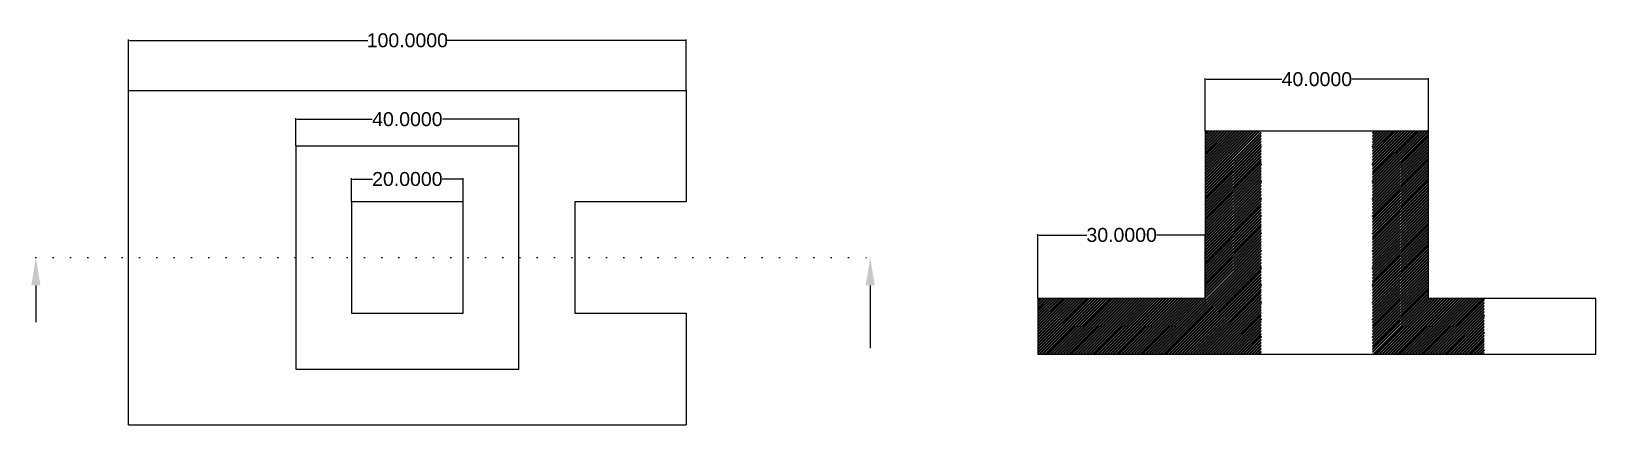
# Model space of a CAD drawing. Header units: inches. Extents: x -5 to 275, y 25 to 96.
import ezdxf
from ezdxf import colors
from ezdxf.entities.mleader import LeaderData, LeaderLine
from ezdxf.math import Vec2, Vec3

# ---------------------------------------------------------------- set-up
doc = ezdxf.new("R2010")
doc.units = ezdxf.units.IN
doc.header["$MEASUREMENT"] = 0
doc.linetypes.add('ACAD_ISO07W100', pattern=[3, 0, -3])
doc.layers.add('Layer1', color=7, linetype='ACAD_ISO07W100')
doc.styles.get("Standard").update_dxf_attribs({"font": 'arial.ttf'})
doc.dimstyles.get("Standard").update_dxf_attribs({"dimtxt": 2.5, "dimasz": 0.18, "dimexe": 0.18, "dimexo": 0.0625, "dimgap": 0.09, "dimtad": 0, "dimtih": 1, "dimtoh": 1, "dimdec": 4, "dimzin": 0, "dimdsep": 46, "dimtxsty": 'Standard', "dimcen": 0.09, "dimadec": 0, "dimazin": 0, "dimtfac": 1, "dimtdec": 4, "dimtofl": 0, "dimtmove": 0, "dimatfit": 3, "dimfxl": 1, "dimtolj": 1, "dimtzin": 0, "dimarcsym": 0})

# ---------------------------------------------------------------- blocks, each defined once
blk = doc.blocks.new('*D4')
at = {"color": 0, "lineweight": -2, "transparency": 16777216}
for p, q in [((12.34, 85.06), (12.34, 94.16)), ((12.52, 93.98), (55.24, 93.98)), ((112.16, 93.98), (69.44, 93.98)), ((112.34, 85.06), (112.34, 94.16))]:
    blk.add_line(p, q, dxfattribs=at)
at = {"color": 0, "transparency": 16777216}
for points in [[(12.52, 94.01), (12.52, 93.95), (12.34, 93.98)], [(112.16, 94.01), (112.16, 93.95), (112.34, 93.98)]]:
    blk.add_solid(points, dxfattribs=at)
at = {"layer": 'Defpoints', "color": 0, "transparency": 16777216}
for p in [(112.34, 93.98), (12.34, 85), (112.34, 85)]:
    blk.add_point(p, dxfattribs=at)
at = {"color": 0, "transparency": 16777216, "insert": (62.34, 93.98), "char_height": 2.5, "attachment_point": 5}
blk.add_mtext('\\A1;100.0000', dxfattribs=at)
blk = doc.blocks.new('*D5')
at = {"color": 0, "lineweight": -2, "transparency": 16777216}
for p, q in [((42.34, 75.06), (42.34, 80.01)), ((42.52, 79.83), (56.05, 79.83)), ((82.16, 79.83), (68.64, 79.83)), ((82.34, 75.06), (82.34, 80.01))]:
    blk.add_line(p, q, dxfattribs=at)
at = {"color": 0, "transparency": 16777216}
for points in [[(42.52, 79.86), (42.52, 79.8), (42.34, 79.83)], [(82.16, 79.86), (82.16, 79.8), (82.34, 79.83)]]:
    blk.add_solid(points, dxfattribs=at)
at = {"layer": 'Defpoints', "color": 0, "transparency": 16777216}
for p in [(82.34, 79.83), (42.34, 75), (82.34, 75)]:
    blk.add_point(p, dxfattribs=at)
at = {"color": 0, "transparency": 16777216, "insert": (62.34, 79.83), "char_height": 2.5, "attachment_point": 5}
blk.add_mtext('\\A1;40.0000', dxfattribs=at)
blk = doc.blocks.new('*D6')
at = {"color": 0, "lineweight": -2, "transparency": 16777216}
for p, q in [((52.34, 65.06), (52.34, 69.27)), ((52.52, 69.09), (56.08, 69.09)), ((72.16, 69.09), (68.61, 69.09)), ((72.34, 65.06), (72.34, 69.27))]:
    blk.add_line(p, q, dxfattribs=at)
at = {"color": 0, "transparency": 16777216}
for points in [[(52.52, 69.12), (52.52, 69.06), (52.34, 69.09)], [(72.16, 69.12), (72.16, 69.06), (72.34, 69.09)]]:
    blk.add_solid(points, dxfattribs=at)
at = {"layer": 'Defpoints', "color": 0, "transparency": 16777216}
for p in [(72.34, 69.09), (52.34, 65), (72.34, 65)]:
    blk.add_point(p, dxfattribs=at)
at = {"color": 0, "transparency": 16777216, "insert": (62.34, 69.09), "char_height": 2.5, "attachment_point": 5}
blk.add_mtext('\\A1;20.0000', dxfattribs=at)
blk = doc.blocks.new('*D7')
at = {"color": 0, "lineweight": -2, "transparency": 16777216}
for p, q in [((175.41, 47.73), (175.41, 59.23)), ((175.59, 59.05), (184.16, 59.05)), ((205.23, 59.05), (196.65, 59.05)), ((205.41, 47.73), (205.41, 59.23))]:
    blk.add_line(p, q, dxfattribs=at)
at = {"color": 0, "transparency": 16777216}
for points in [[(175.59, 59.08), (175.59, 59.02), (175.41, 59.05)], [(205.23, 59.08), (205.23, 59.02), (205.41, 59.05)]]:
    blk.add_solid(points, dxfattribs=at)
at = {"layer": 'Defpoints', "color": 0, "transparency": 16777216}
for p in [(205.41, 59.05), (175.41, 47.67), (205.41, 47.67)]:
    blk.add_point(p, dxfattribs=at)
at = {"color": 0, "transparency": 16777216, "insert": (190.41, 59.05), "char_height": 2.5, "attachment_point": 5}
blk.add_mtext('\\A1;30.0000', dxfattribs=at)
blk = doc.blocks.new('*D8')
at = {"color": 0, "lineweight": -2, "transparency": 16777216}
for p, q in [((205.41, 77.73), (205.41, 87.19)), ((205.59, 87.01), (219.11, 87.01)), ((245.23, 87.01), (231.7, 87.01)), ((245.41, 77.73), (245.41, 87.19))]:
    blk.add_line(p, q, dxfattribs=at)
at = {"color": 0, "transparency": 16777216}
for points in [[(205.59, 87.04), (205.59, 86.98), (205.41, 87.01)], [(245.23, 87.04), (245.23, 86.98), (245.41, 87.01)]]:
    blk.add_solid(points, dxfattribs=at)
at = {"layer": 'Defpoints', "color": 0, "transparency": 16777216}
for p in [(245.41, 87.01), (205.41, 77.67), (245.41, 77.67)]:
    blk.add_point(p, dxfattribs=at)
at = {"color": 0, "transparency": 16777216, "insert": (225.41, 87.01), "char_height": 2.5, "attachment_point": 5}
blk.add_mtext('\\A1;40.0000', dxfattribs=at)

msp = doc.modelspace()

# ---------------------------------------------------------------- hatches: boundary and pattern name
at = {"layer": 'Layer1'}
h = msp.add_hatch(dxfattribs=at)
h.set_pattern_fill('ANSI32', color=256)
h.paths.add_polyline_path([(215.40541, 77.66683), (205.40541, 77.66683), (205.40541, 47.66683), (215.40541, 47.66683)])
h.paths.add_polyline_path([(215.40541, 47.66683), (175.40541, 47.66683), (175.40541, 37.66683), (215.40541, 37.66683)])
h.paths.add_polyline_path([(245.40541, 77.66683), (235.40541, 77.66683), (235.40541, 47.66683), (245.40541, 47.66683)])
h.paths.add_polyline_path([(255.40541, 47.66683), (245.40541, 47.66683), (235.40541, 47.66683), (235.40541, 37.66683), (255.40541, 37.66683)])
h = msp.add_hatch(dxfattribs=at)
h.set_pattern_fill('ANSI32', color=256)
h.paths.add_polyline_path([(215.40541, 77.66683), (205.40541, 77.66683), (205.40541, 47.66683), (175.40541, 47.66683), (175.40541, 37.66683), (215.40541, 37.66683)])

# ---------------------------------------------------------------- linework, layer by layer
for p, q in [((12.34274, 24.99761), (12.34274, 84.99761)), ((12.34274, 84.99761), (112.34274, 84.99761)), ((112.34274, 84.99761), (112.34274, 64.99761)), ((112.34274, 84.99761), (112.34274, 64.99761)), ((245.40541, 77.66683), (205.40541, 77.66683)), ((205.40541, 77.66683), (205.40541, 47.66683)), ((245.40541, 47.66683), (245.40541, 77.66683)), ((62.34274, 74.99761), (42.34274, 74.99761)), ((42.34274, 74.99761), (42.34274, 34.99761)), ((82.34274, 74.99761), (62.34274, 74.99761)), ((82.34274, 34.99761), (82.34274, 74.99761)), ((62.34274, 64.99761), (52.34274, 64.99761)), ((52.34274, 64.99761), (52.34274, 44.99761)), ((72.34274, 64.99761), (62.34274, 64.99761)), ((72.34274, 44.99761), (72.34274, 64.99761)), ((112.34274, 64.99761), (92.34274, 64.99761)), ((92.34274, 64.99761), (92.34274, 44.99761)), ((52.34274, 44.99761), (72.34274, 44.99761)), ((92.34274, 44.99761), (112.34274, 44.99761)), ((112.34274, 44.99761), (112.34274, 24.99761)), ((175.40541, 47.66683), (175.40541, 37.66683)), ((205.40541, 47.66683), (175.40541, 47.66683)), ((275.40541, 47.66683), (245.40541, 47.66683)), ((275.40541, 47.66683), (245.40541, 47.66683)), ((275.40541, 47.66683), (255.40541, 47.66683)), ((275.40541, 37.66683), (275.40541, 47.66683)), ((175.40541, 37.66683), (275.40541, 37.66683)), ((42.34274, 34.99761), (82.34274, 34.99761)), ((12.34274, 24.99761), (112.34274, 24.99761))]:
    msp.add_line(p, q)
for p, q in [((215.40541, 37.66683), (215.40541, 77.66683)), ((235.40541, 37.66683), (235.40541, 77.66683)), ((-4.26165, 54.99761), (145.33304, 54.99761)), ((255.40541, 47.66683), (255.40541, 37.66683))]:
    msp.add_line(p, q, dxfattribs=at)

# ---------------------------------------------------------------- dimensions: what is measured, and where the dimension line sits
for base, p1, p2, picture, middle in [((112.34274, 93.97828), (12.34274, 84.99761), (112.34274, 84.99761), '*D4', (62.34274, 93.97828)), ((245.40541, 87.00625), (205.40541, 77.66683), (245.40541, 77.66683), '*D8', (225.40541, 87.00625)), ((82.34274, 79.8347), (42.34274, 74.99761), (82.34274, 74.99761), '*D5', (62.34274, 79.8347)), ((72.34274, 69.09274), (52.34274, 64.99761), (72.34274, 64.99761), '*D6', (62.34274, 69.09274)), ((205.40541, 59.05429), (175.40541, 47.66683), (205.40541, 47.66683), '*D7', (190.40541, 59.05429))]:
    dim = msp.add_linear_dim(base=base, p1=p1, p2=p2, dimstyle='Standard')
    dim.commit()
    dim.dimension.update_dxf_attribs({"geometry": picture, "text_midpoint": middle})

# ---------------------------------------------------------------- leaders
ml = msp.add_multileader_mtext('Standard')
ml.set_content('', color=256)
ml.set_leader_properties()
ml.build(insert=Vec2(0, 0))
ml.multileader.update_dxf_attribs({"has_dogleg": 0, "dogleg_length": 0.36, "arrow_head_size": 5})
ctx = ml.context
ctx.base_point, ctx.char_height, ctx.arrow_head_size, ctx.landing_gap_size, ctx.plane_origin = Vec3(-4.26165, 43.43089), 0.18, 5, 0.09, Vec3(-4.26165, 54.99761)
notes = []
notes.append((ctx, [(0, (1, 1, 0), (-4.62165, 43.43089), (1, 0), 0.36, [(0, [(-4.26165, 54.99761)], 0, [])])]))
ctx.mtext.insert, ctx.mtext.flow_direction = Vec3(-4.17165, 43.52089), 5
ml = msp.add_multileader_mtext('Standard')
ml.set_content('', color=256)
ml.set_leader_properties()
ml.build(insert=Vec2(0, 0))
ml.multileader.update_dxf_attribs({"has_dogleg": 0, "dogleg_length": 0.36, "arrow_head_size": 5})
ctx = ml.context
ctx.base_point, ctx.char_height, ctx.arrow_head_size, ctx.landing_gap_size, ctx.plane_origin = Vec3(145.33304, 38.72745), 0.18, 5, 0.09, Vec3(145.33304, 54.99761)
notes.append((ctx, [(0, (1, 1, 0), (144.97304, 38.72745), (1, 0), 0.36, [(0, [(145.33304, 54.99761)], 0, [])])]))
ctx.mtext.insert, ctx.mtext.flow_direction = Vec3(145.42304, 38.81745), 5
for ctx, leaders in notes:
    for number, flags, end, landing, length, lines in leaders:
        leader = LeaderData()
        leader.index, (leader.has_last_leader_line, leader.has_dogleg_vector, leader.attachment_direction) = number, flags
        leader.last_leader_point, leader.dogleg_vector, leader.dogleg_length = Vec3(end), Vec3(landing), length
        for number, points, colour, breaks in lines:
            line = LeaderLine()
            line.index, line.vertices, line.color, line.breaks = number, Vec3.list(points), colors.encode_raw_color(colour), breaks
            leader.lines.append(line)
        ctx.leaders.append(leader)

doc.saveas('drawing.dxf')
